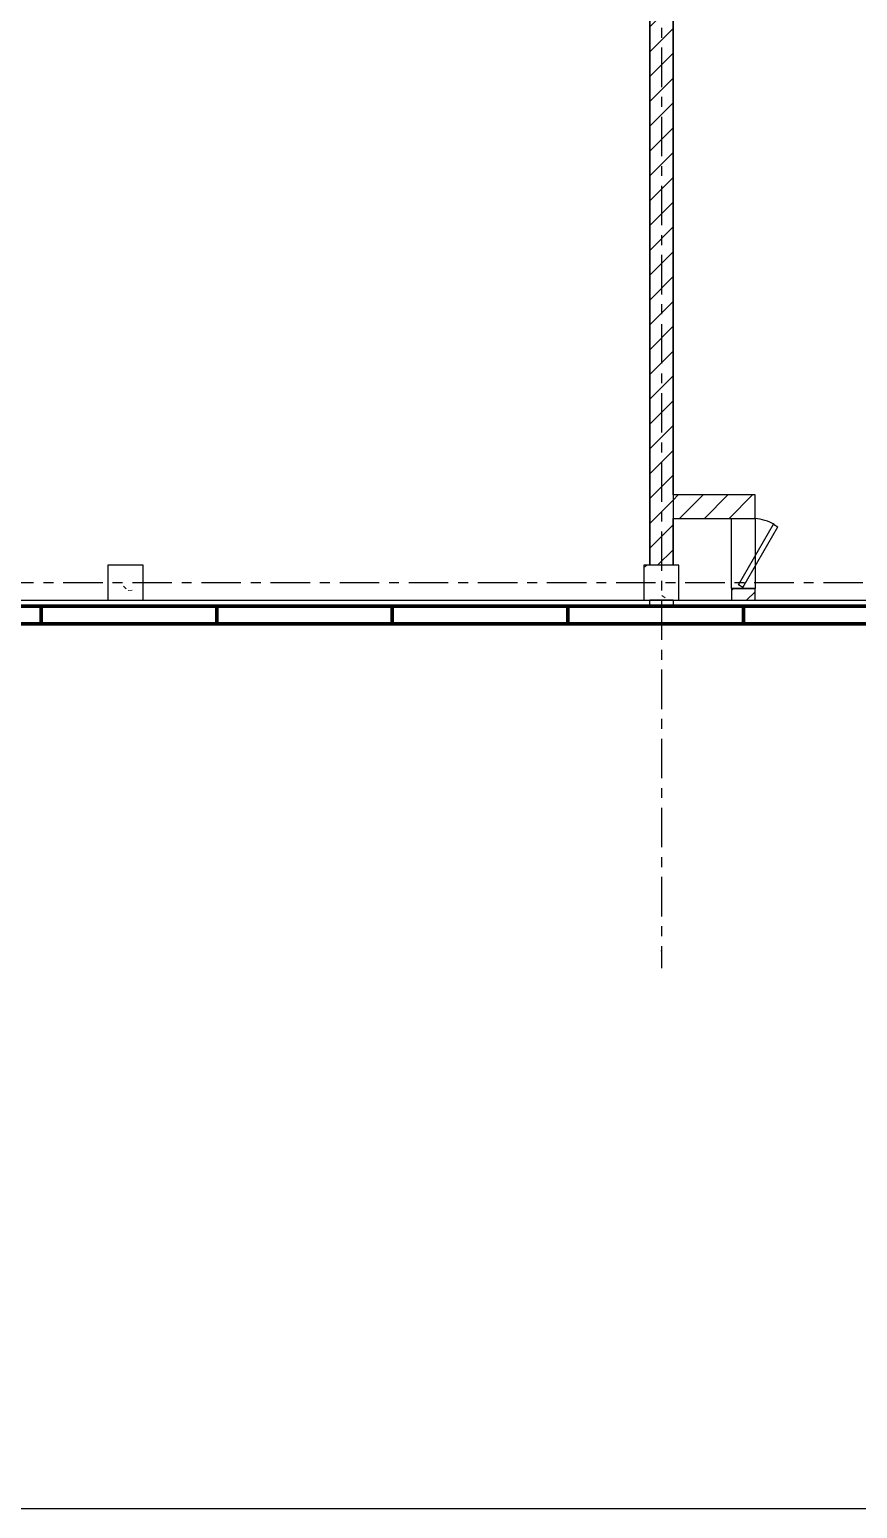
# Model space of a CAD drawing. Header units: millimetres. Extents: x -25371 to 2282244, y -90657 to 147824.
# Drawn here: x 1514334 to 1521410, y -22727 to -10089 of the extents above; entities that cross this region are included whole.
import ezdxf
from ezdxf.enums import TextEntityAlignment as Align

# ---------------------------------------------------------------- set-up
doc = ezdxf.new("R2010")
doc.units = ezdxf.units.MM
doc.linetypes.add('CENTER', pattern=[50.8, 31.75, -6.35, 6.35, -6.35])
doc.linetypes.add('TA_GL_000.90000', pattern=[2.475, 0.9, -0.225, 0.225, -0.225, 0.9])
for name, color, linetype in [('000 - 0_SYM_DWG_GRIDLINE_MAIN_COLOR_251', 7, 'Continuous'), ('000 - 0_SYM_DWG_SLOPE-SYM_TEXT_COLOR_3', 7, 'Continuous'), ('000 - EXISTING_BUILDING_MAIN_COLOR_1', 7, 'Continuous'), ('000 - EXISTING_BUILDING_MAIN_COLOR_251', 7, 'Continuous'), ('000 - GRID', 7, 'CENTER')]:
    doc.layers.add(name, color=color, linetype=linetype)
doc.styles.add('Arial', font='arial.ttf', dxfattribs={"height": 300})
doc.styles.add('TA', font='', dxfattribs={"height": 4.5})
doc.styles.get('TA').set_extended_font_data('Cordia New')
pattern_1 = [(45, (-24258.22, 8816.59), (-106.066, 106.066), [])]
pattern_2 = [(50, (-18558.2, 14816.6), (728.737, -63.756), [76.2, -838.2]), (355, (-18558.2, 14816.6), (-140.972, 764.228), [60.96, -670.56]), (100.451, (-18497.5, 14811.3), (587.77, 700.467), [64.76, -712.36]), (46.184, (-18558.2, 15019.8), (1084.316, -168.17), [114.3, -1257.3]), (96.636, (-18467.9, 15005.8), (949.61, 989.71), [97.14, -1068.54]), (351.184, (-18558.2, 15019.8), (949.62, 989.7), [91.44, -1005.84]), (21, (-18456.6, 14969), (606.458, -409.06), [76.2, -838.2]), (326, (-18456.6, 14969), (247.208, 736.753), [60.96, -670.56]), (71.451, (-18406.1, 14934.9), (853.668, 327.685), [64.76, -712.36]), (37.5, (-18558.22, 14816.59), (12.3547, 338.22), [33.528, -628.904, 33.528, -647.192, -673.1]), (37.5, (-18558.22, 14816.59), (12.3547, 338.22), [-1343.152, 33.528, -639.572]), (7.5, (-18558.2, 14816.6), (267.279, 400.722), [33.528, -354.584, 33.528, -613.664, -256.54]), (7.5, (-18558.2, 14816.6), (267.279, 400.722), [-1035.304, 33.528, -223.012]), (327.5, (-18784.78, 14816.59), (542.3633, -22.9153), [33.528, -220.472, 33.528, -1810.512]), (327.5, (-18784.78, 14816.59), (542.3633, -22.9153), [-287.528, -758.952, 33.528, -1018.032]), (317.5, (-18886.4, 14816.6), (592.517, 101.707), [33.528, -296.672, 33.528, -1239.52]), (317.5, (-18886.4, 14816.6), (592.517, 101.707), [-363.728, -492.76, 33.528, -713.232])]
pattern_3 = [(50, (-13978.2, 14816.6), (728.737, -63.756), [76.2, -838.2]), (355, (-13978.2, 14816.6), (-140.972, 764.228), [60.96, -670.56]), (100.451, (-13917.5, 14811.3), (587.77, 700.467), [64.76, -712.36]), (46.184, (-13978.2, 15019.8), (1084.316, -168.17), [114.3, -1257.3]), (96.636, (-13887.9, 15005.8), (949.61, 989.71), [97.14, -1068.54]), (351.184, (-13978.2, 15019.8), (949.62, 989.7), [91.44, -1005.84]), (21, (-13876.6, 14969), (606.458, -409.06), [76.2, -838.2]), (326, (-13876.6, 14969), (247.208, 736.753), [60.96, -670.56]), (71.451, (-13826.1, 14934.9), (853.668, 327.685), [64.76, -712.36]), (37.5, (-13978.22, 14816.59), (12.3547, 338.22), [33.528, -628.904, 33.528, -647.192, -673.1]), (37.5, (-13978.22, 14816.59), (12.3547, 338.22), [-1343.152, 33.528, -639.572]), (7.5, (-13978.2, 14816.6), (267.279, 400.722), [33.528, -354.584, 33.528, -613.664, -256.54]), (7.5, (-13978.2, 14816.6), (267.279, 400.722), [-1035.304, 33.528, -223.012]), (327.5, (-14204.78, 14816.59), (542.3633, -22.9153), [33.528, -220.472, 33.528, -1810.512]), (327.5, (-14204.78, 14816.59), (542.3633, -22.9153), [-287.528, -758.952, 33.528, -1018.032]), (317.5, (-14306.4, 14816.6), (592.517, 101.707), [33.528, -296.672, 33.528, -1239.52]), (317.5, (-14306.4, 14816.6), (592.517, 101.707), [-363.728, -492.76, 33.528, -713.232])]

# ---------------------------------------------------------------- blocks, each defined once
blk = doc.blocks.new('*U332')
at = {"layer": '000 - 0_SYM_DWG_GRIDLINE_MAIN_COLOR_251', "color": 7, "linetype": 'ByBlock', "ltscale": 5}
blk.add_line((2, 0), (-307.66, 0), dxfattribs=at)
at = {"layer": '000 - 0_SYM_DWG_GRIDLINE_MAIN_COLOR_251', "color": 7}
blk.add_point((-305.66, 0), dxfattribs=at)
at = {"color": 7, "style": 'TA', "flags": 1}
blk.add_attdef('LOCATION', (6, -6), '', height=4.5, rotation=270, dxfattribs=at)
at = {"layer": '000 - 0_SYM_DWG_SLOPE-SYM_TEXT_COLOR_3', "color": 7, "style": 'Arial'}
blk.add_attdef('GRID-HEAD', text='', height=4, rotation=270, dxfattribs=at).set_placement((21.74, 0), align=Align.MIDDLE_CENTER)
blk = doc.blocks.new('*U335')
at = {"layer": '000 - 0_SYM_DWG_GRIDLINE_MAIN_COLOR_251', "color": 7, "linetype": 'ByBlock', "ltscale": 5}
blk.add_line((2, 0), (-340.67, 0), dxfattribs=at)
at = {"color": 7, "style": 'TA', "flags": 1}
blk.add_attdef('LOCATION', (6, -6), '', height=4.5, rotation=270, dxfattribs=at)
at = {"layer": '000 - 0_SYM_DWG_SLOPE-SYM_TEXT_COLOR_3', "color": 7, "style": 'Arial'}
blk.add_attdef('GRID-HEAD', text='', height=4, rotation=360, dxfattribs=at).set_placement((21.74, 0), align=Align.MIDDLE_CENTER)
blk = doc.blocks.new('C-1-VS01_REV00_20260615-121114_LOPF_DIMS')
at = {"layer": '000 - GRID', "color": 7, "linetype": 'TA_GL_000.90000', "xscale": 75, "yscale": 75, "zscale": 75, "rotation": 90}
blk.add_blockref('*U332', (-5700, 13780), dxfattribs=at)
at = {"layer": '000 - GRID', "color": 7, "linetype": 'TA_GL_000.90000', "xscale": 75, "yscale": 75, "zscale": 75}
blk.add_blockref('*U335', (13000, -6000), dxfattribs=at)
blk = doc.blocks.new('DPA_Rectangular - 300 x 300mm-V64-2505-01 EGRESS LEVEL PLAN')
at = {"layer": '000 - EXISTING_BUILDING_MAIN_COLOR_1', "lineweight": 9}
h = blk.add_hatch(dxfattribs=at)
h.set_pattern_fill('FP_12', style=0, pattern_type=2)
h.set_pattern_definition(pattern_2)
h.paths.add_polyline_path([(-50, -150), (150, -150), (150, 150), (-150, 150), (-150, -150), (-100, -150)])
h = blk.add_hatch(dxfattribs=at)
h.set_pattern_fill('FP_12', style=0, pattern_type=2)
h.set_pattern_definition(pattern_2)
h.paths.add_polyline_path([(-50, -150), (150, -150), (150, 150), (-150, 150), (-150, -150), (-100, -150)])
at = {"layer": '000 - EXISTING_BUILDING_MAIN_COLOR_1', "color": 7}
for p, q in [((150, 150), (-150, 150)), ((-150, 150), (-150, -150)), ((150, -150), (150, 150)), ((-150, -150), (150, -150))]:
    blk.add_line(p, q, dxfattribs=at)
blk = doc.blocks.new('DPA_Rectangular - 300 x 300mm-V97-2505-01 EGRESS LEVEL PLAN')
at = {"layer": '000 - EXISTING_BUILDING_MAIN_COLOR_1', "lineweight": 9}
h = blk.add_hatch(dxfattribs=at)
h.set_pattern_fill('FP_21', style=0, pattern_type=2)
h.set_pattern_definition(pattern_3)
h.paths.add_polyline_path([(150, -150), (150, 150), (-150, 150), (-150, -150)])
h = blk.add_hatch(dxfattribs=at)
h.set_pattern_fill('FP_21', style=0, pattern_type=2)
h.set_pattern_definition(pattern_3)
h.paths.add_polyline_path([(150, -150), (150, 150), (-150, 150), (-150, -150)])
at = {"layer": '000 - EXISTING_BUILDING_MAIN_COLOR_1', "color": 7}
for p, q in [((150, 150), (-150, 150)), ((-150, 150), (-150, -150)), ((150, -150), (150, 150)), ((-150, -150), (150, -150))]:
    blk.add_line(p, q, dxfattribs=at)
blk = doc.blocks.new('System Panel - DPA-AR_Facade_Solid Panel 150mm-5074316-2505-01 EGRESS LEVEL PLAN')
at = {"layer": '000 - EXISTING_BUILDING_MAIN_COLOR_1', "color": 7, "lineweight": 70}
for p, q in [((750, 200), (-750, 200)), ((-750, 200), (-750, 50)), ((750, 50), (750, 200)), ((-750, 50), (750, 50))]:
    blk.add_line(p, q, dxfattribs=at)
blk = doc.blocks.new('A19 - A3 _Wall_ Acess Panel 600x600-5441504-2505-01 EGRESS LEVEL PLAN')
at = {"layer": '000 - EXISTING_BUILDING_MAIN_COLOR_1', "color": 7}
for p, q in [((-290, 4), (-269, 41)), ((-290, 4), (229, -296)), ((-269, 41), (251, -259)), ((251, -259), (229, -296))]:
    blk.add_line(p, q, dxfattribs=at)
blk.add_arc((-150, -54), 452, 332.3021, 354.1004, dxfattribs=at)
blk = doc.blocks.new('A$C4b8f3cd2')
at = {"layer": '000 - EXISTING_BUILDING_MAIN_COLOR_251', "lineweight": 9}
h = blk.add_hatch(dxfattribs=at)
h.set_pattern_fill('FP_3', style=0, pattern_type=2)
h.set_pattern_definition(pattern_1)
h.paths.add_polyline_path([(-5800, -5850), (-5600, -5850), (-5600, -150), (-5800, -150), (-5800, -5353)])
h = blk.add_hatch(dxfattribs=at)
h.set_pattern_fill('FP_3', style=0, pattern_type=2)
h.set_pattern_definition(pattern_1)
h.paths.add_polyline_path([(-4900, -5450), (-4900, -5250), (-5600, -5250), (-5600, -5450)])
h = blk.add_hatch(dxfattribs=at)
h.set_pattern_fill('FP_3', style=0, pattern_type=2)
h.set_pattern_definition(pattern_1)
h.paths.add_polyline_path([(-5100, -6150), (-4900, -6150), (-4900, -6050), (-5100, -6050)])
at = {"layer": '000 - EXISTING_BUILDING_MAIN_COLOR_1', "color": 7}
for p, q in [((-5800, -150), (-5800, -5850)), ((-5800, -5850), (-5800, -150)), ((-5600, -5250), (-5600, -150)), ((-5600, -150), (-5600, -5850)), ((-4900, -5250), (-5600, -5250)), ((-4900, -5450), (-4900, -5250)), ((-5600, -5850), (-5600, -5450)), ((-5600, -5450), (-4900, -5450)), ((-5100, -6050), (-5100, -5450)), ((-5100, -5450), (-4900, -5450)), ((-4900, -5450), (-4900, -6050)), ((-5100, -6050), (-5100, -6150)), ((-5000, -6050), (-5100, -6050)), ((-5100, -6050), (-4900, -6050)), ((-4900, -6050), (-5000, -6050)), ((-4900, -6150), (-4900, -6050)), ((-16811, -6150), (6800, -6150)), ((-5800, -6150), (-5600, -6150)), ((-5600, -6150), (-5800, -6150)), ((-5600, -6150), (-5800, -6150)), ((-5800, -6150), (-5600, -6150)), ((-5800, -6200), (-5800, -6150)), ((-5600, -6150), (-5600, -6200)), ((-5100, -6150), (-5000, -6150)), ((-5000, -6150), (-4900, -6150)), ((-16767, -6200), (-5800, -6200)), ((-5600, -6200), (3800, -6200))]:
    blk.add_line(p, q, dxfattribs=at)
for name, p, rotation in [('A19 - A3 _Wall_ Acess Panel 600x600-5441504-2505-01 EGRESS LEVEL PLAN', (-5000, -5750), 89.99999999999984), ('System Panel - DPA-AR_Facade_Solid Panel 150mm-5074316-2505-01 EGRESS LEVEL PLAN', (-11750, -6150), 180), ('System Panel - DPA-AR_Facade_Solid Panel 150mm-5074316-2505-01 EGRESS LEVEL PLAN', (-10250, -6150), 180), ('System Panel - DPA-AR_Facade_Solid Panel 150mm-5074316-2505-01 EGRESS LEVEL PLAN', (-8750, -6150), 180), ('System Panel - DPA-AR_Facade_Solid Panel 150mm-5074316-2505-01 EGRESS LEVEL PLAN', (-7250, -6150), 180), ('System Panel - DPA-AR_Facade_Solid Panel 150mm-5074316-2505-01 EGRESS LEVEL PLAN', (-5750, -6150), 180), ('System Panel - DPA-AR_Facade_Solid Panel 150mm-5074316-2505-01 EGRESS LEVEL PLAN', (-4250, -6150), 180)]:
    blk.add_blockref(name, p, dxfattribs=dict(at, rotation=rotation))
for name, p in [('DPA_Rectangular - 300 x 300mm-V97-2505-01 EGRESS LEVEL PLAN', (-10280, -6000)), ('DPA_Rectangular - 300 x 300mm-V64-2505-01 EGRESS LEVEL PLAN', (-5700, -6000))]:
    blk.add_blockref(name, p, dxfattribs=at)

msp = doc.modelspace()

# ---------------------------------------------------------------- linework, layer by layer
at = {"color": 7}
msp.add_lwpolyline([(1488486.18, -22727.377), (1546611.18, -22727.377), (1546611.18, 10572.622), (1488486.18, 10572.622)], close=True, dxfattribs=at)

# ---------------------------------------------------------------- block references
for name in ['C-1-VS01_REV00_20260615-121114_LOPF_DIMS', 'A$C4b8f3cd2']:
    msp.add_blockref(name, (1525434.648, -8816.585), dxfattribs=at)

doc.saveas('drawing.dxf')
